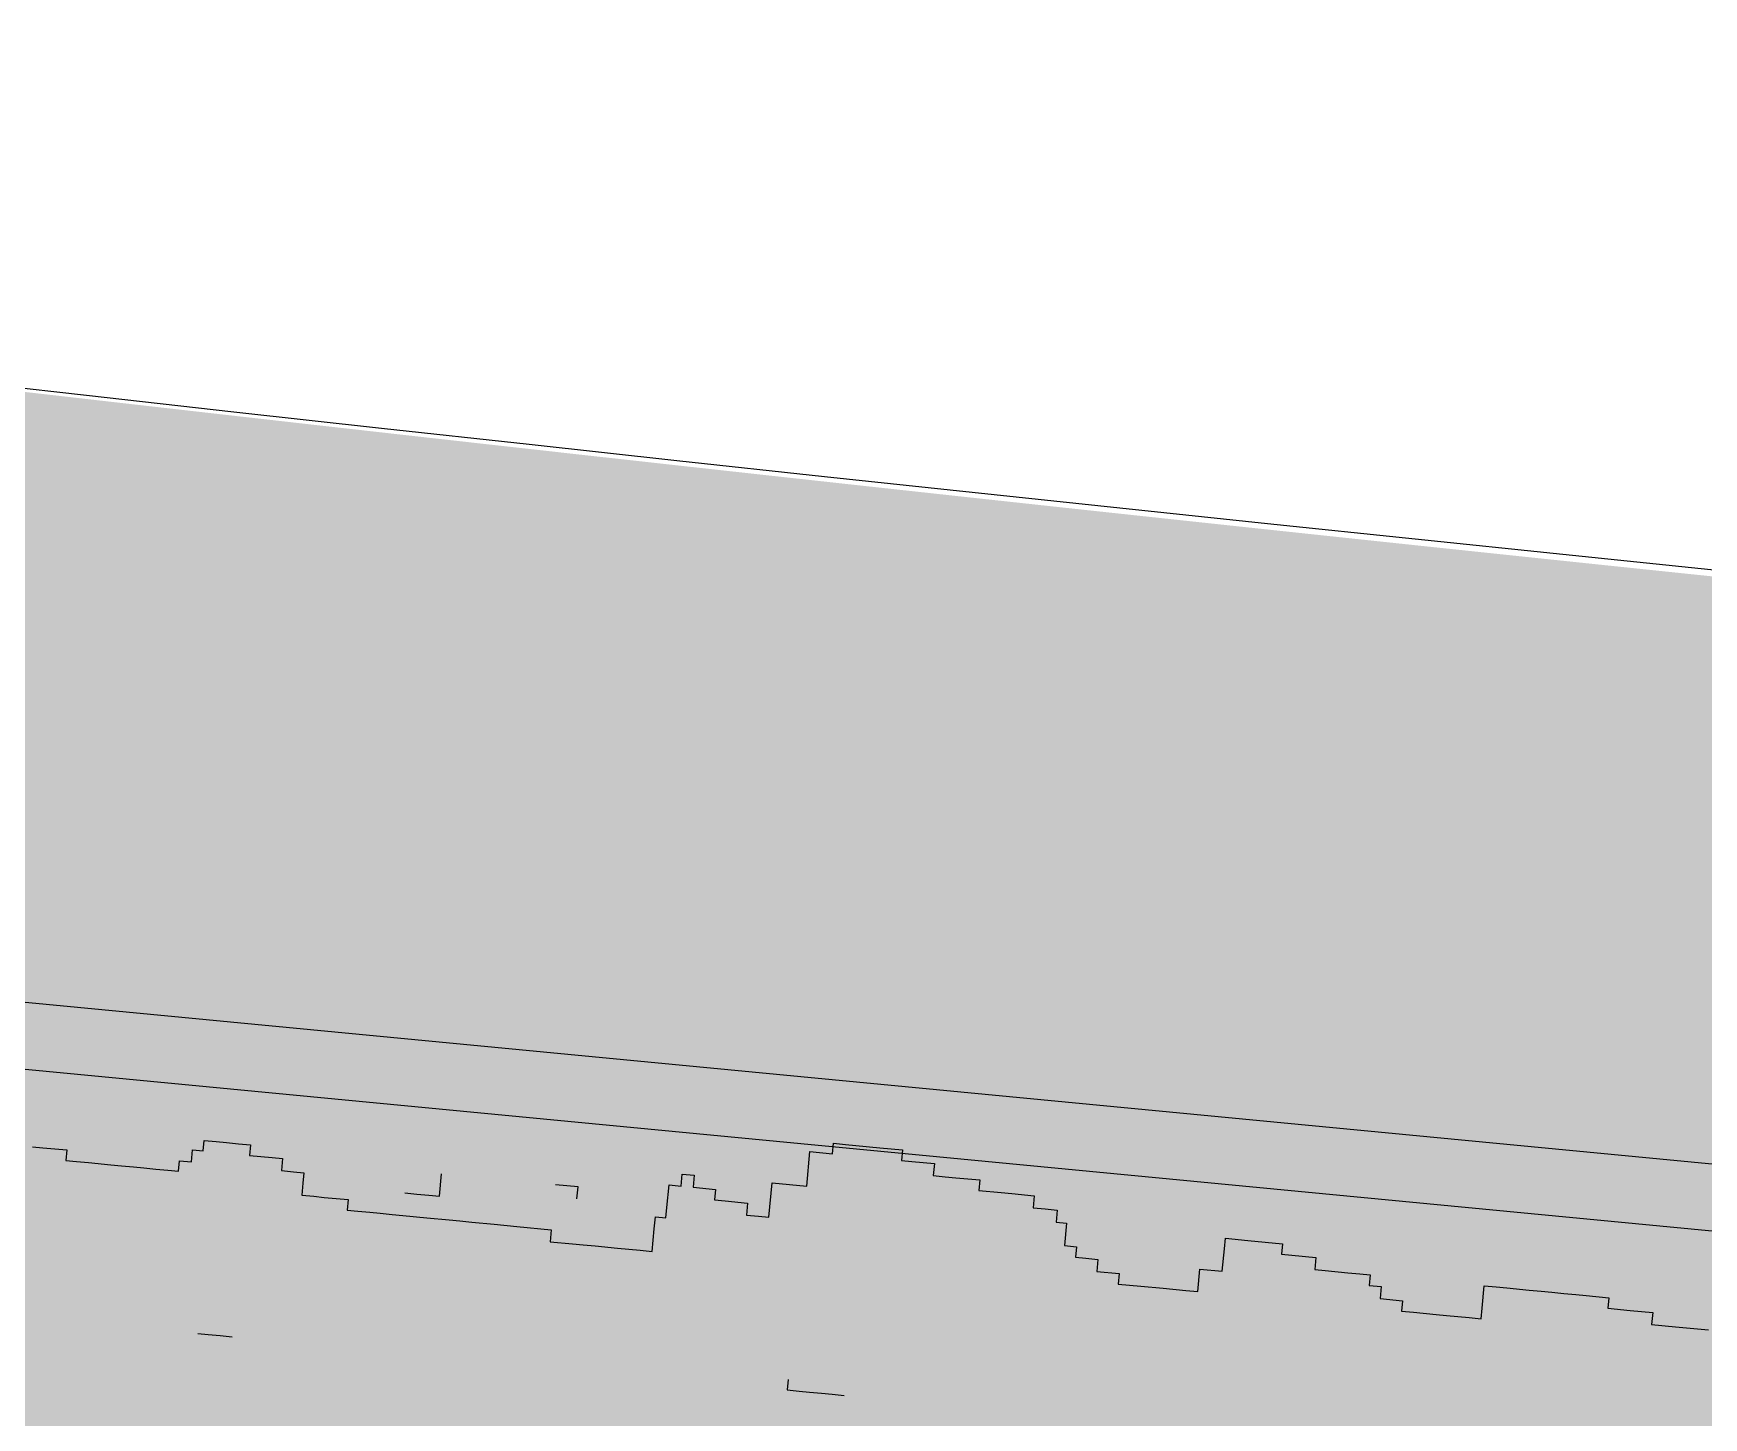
# Model space of a CAD drawing. Extents: x 302512 to 1034855, y -184136 to 410364.
# Drawn here: x 462850 to 468868, y -18896 to -13910 of the extents above; entities that cross this region are included whole.
import ezdxf

# ---------------------------------------------------------------- set-up
doc = ezdxf.new("R2010")
doc.units = 0
doc.header["$MEASUREMENT"] = 0
for name, color, linetype in [('WALL', 4, 'Continuous'), ('WZ', 2, 'Continuous'), ('总图线11', 41, 'Continuous'), ('环境', 8, 'Continuous')]:
    doc.layers.add(name, color=color, linetype=linetype)

# ---------------------------------------------------------------- blocks, each defined once
blk = doc.blocks.new('M_F21')
at = {"color": 3, "linetype": 'Continuous'}
for p, q in [((-577.3097208870659, 696.8926631554514), (-548.3571561404315, 696.8926631554514)), ((-577.3097208870659, 671.5761824130986), (-577.3097208870659, 696.8926631554514)), ((-548.3571561404315, 696.8926631554514), (-523.0236619871266, 696.8926631554514)), ((-548.3571561404315, 696.8926631554514), (-548.3571561404315, 696.8926631554514)), ((-523.0236619871266, 696.8926631554514), (-465.1185324938569, 696.8926631554514)), ((-523.0236619871266, 696.8926631554514), (-523.0236619871266, 696.8926631554514)), ((-465.1185324938569, 696.8926631554514), (-410.8324735939177, 696.8926631554514)), ((-465.1185324938569, 696.8926631554514), (-465.1185324938569, 696.8926631554514)), ((-410.8324735939177, 696.8926631554514), (-410.8324735939177, 671.5761824130986)), ((-631.595779787006, 671.5761824130986), (-577.3097208870659, 671.5761824130986)), ((-631.595779787006, 588.3934599739368), (-631.595779787006, 671.5761824130986)), ((-410.8324735939177, 671.5761824130986), (-385.4989794406129, 671.5761824130986)), ((-385.4989794406129, 671.5761824130986), (-331.2129205406727, 671.5761824130986)), ((-385.4989794406129, 671.5761824130986), (-385.4989794406129, 671.5761824130986)), ((-331.2129205406727, 671.5761824130986), (-331.2129205406727, 642.643061564695)), ((-331.2129205406727, 642.643061564695), (-302.2603557940383, 642.643061564695)), ((-302.2603557940383, 642.643061564695), (-276.9268616407335, 642.643061564695)), ((-302.2603557940383, 642.643061564695), (-302.2603557940383, 642.643061564695)), ((-276.9268616407335, 642.643061564695), (-219.0217321474638, 642.643061564695)), ((-276.9268616407335, 642.643061564695), (-276.9268616407335, 642.643061564695)), ((-219.0217321474638, 642.643061564695), (-219.0217321474638, 617.3265808223405)), ((-219.0217321474638, 617.3265808223405), (-164.7356732475246, 617.3265808223405)), ((-164.7356732475246, 617.3265808223405), (-139.4021790942197, 617.3265808223405)), ((-164.7356732475246, 617.3265808223405), (-164.7356732475246, 617.3265808223405)), ((-139.4021790942197, 617.3265808223405), (-85.11612019427957, 617.3265808223405)), ((-139.4021790942197, 617.3265808223405), (-139.4021790942197, 617.3265808223405)), ((-85.11612019427957, 617.3265808223405), (-85.11612019427957, 588.3934599739368)), ((-931.9786390333384, 588.3934599739368), (-903.026074286704, 588.3934599739368)), ((-931.9786390333384, 588.3934599739368), (-931.9786390333384, 588.3934599739368)), ((-931.9786390333384, 559.4603391255332), (-931.9786390333384, 588.3934599739368)), ((-903.026074286704, 588.3934599739368), (-903.026074286704, 559.4603391255332)), ((-903.026074286704, 588.3934599739368), (-903.026074286704, 588.3934599739368)), ((-714.8344034335796, 588.3934599739368), (-631.595779787006, 588.3934599739368)), ((-714.8344034335796, 505.210737534775), (-714.8344034335796, 588.3934599739368)), ((-85.11612019427957, 588.3934599739368), (-56.16355544764519, 588.3934599739368)), ((-56.16355544764519, 588.3934599739368), (-27.21099070101081, 588.3934599739368)), ((-56.16355544764519, 588.3934599739368), (-56.16355544764519, 588.3934599739368)), ((-27.21099070101081, 588.3934599739368), (-27.21099070101081, 559.4603391255332)), ((-27.21099070101081, 588.3934599739368), (-27.21099070101081, 588.3934599739368)), ((-2108.176581865364, 534.1438583831787), (-2082.843087712059, 534.1438583831787)), ((-2108.176581865364, 505.210737534775), (-2108.176581865364, 534.1438583831787)), ((-2082.843087712059, 559.4603391255332), (-2053.890522965425, 559.4603391255332)), ((-2082.843087712059, 559.4603391255332), (-2082.843087712059, 559.4603391255332)), ((-2082.843087712059, 534.1438583831787), (-2082.843087712059, 559.4603391255332)), ((-2082.843087712059, 534.1438583831787), (-2082.843087712059, 534.1438583831787)), ((-2053.890522965425, 559.4603391255332), (-2028.55702881212, 559.4603391255332)), ((-2053.890522965425, 559.4603391255332), (-2053.890522965425, 559.4603391255332)), ((-2028.55702881212, 559.4603391255332), (-1999.604464065485, 559.4603391255332)), ((-2028.55702881212, 559.4603391255332), (-2028.55702881212, 559.4603391255332)), ((-1999.604464065485, 559.4603391255332), (-1970.651899318851, 559.4603391255332)), ((-1999.604464065485, 559.4603391255332), (-1999.604464065485, 559.4603391255332)), ((-1970.651899318851, 559.4603391255332), (-1970.651899318851, 534.1438583831787)), ((-1970.651899318851, 534.1438583831787), (-1916.365840418911, 534.1438583831787)), ((-1916.365840418911, 534.1438583831787), (-1891.032346265605, 534.1438583831787)), ((-1916.365840418911, 534.1438583831787), (-1916.365840418911, 534.1438583831787)), ((-1891.032346265605, 534.1438583831787), (-1891.032346265605, 505.210737534775)), ((-1891.032346265605, 534.1438583831787), (-1891.032346265605, 534.1438583831787)), ((-1507.410863372699, 534.1438583831787), (-1507.410863372699, 534.1438583831787)), ((-1507.410863372699, 479.8942567924223), (-1507.410863372699, 534.1438583831787)), ((-1232.361498279671, 534.1438583831787), (-1232.361498279671, 534.1438583831787)), ((-1178.075439379732, 534.1438583831787), (-1232.361498279671, 534.1438583831787)), ((-1178.075439379732, 534.1438583831787), (-1178.075439379732, 534.1438583831787)), ((-1178.075439379732, 505.210737534775), (-1178.075439379732, 534.1438583831787)), ((-960.9312037799727, 559.4603391255332), (-931.9786390333384, 559.4603391255332)), ((-960.9312037799727, 505.210737534775), (-960.9312037799727, 559.4603391255332)), ((-903.026074286704, 559.4603391255332), (-848.7400153867638, 559.4603391255332)), ((-903.026074286704, 559.4603391255332), (-903.026074286704, 559.4603391255332)), ((-848.7400153867638, 559.4603391255332), (-848.7400153867638, 534.1438583831787)), ((-848.7400153867638, 534.1438583831787), (-823.406521233459, 534.1438583831787)), ((-823.406521233459, 534.1438583831787), (-769.1204623335198, 534.1438583831787)), ((-823.406521233459, 534.1438583831787), (-823.406521233459, 534.1438583831787)), ((-769.1204623335198, 534.1438583831787), (-769.1204623335198, 505.210737534775)), ((-27.21099070101081, 559.4603391255332), (-1.87749654770505, 559.4603391255332)), ((-27.21099070101081, 559.4603391255332), (-27.21099070101081, 559.4603391255332)), ((-1.87749654770505, 559.4603391255332), (-1.87749654770505, 505.210737534775)), ((381.7439863452018, 559.4603391255332), (436.0300452451411, 559.4603391255332)), ((381.7439863452018, 559.4603391255332), (381.7439863452018, 559.4603391255332)), ((381.7439863452018, 534.1438583831787), (381.7439863452018, 559.4603391255332)), ((381.7439863452018, 534.1438583831787), (381.7439863452018, 534.1438583831787)), ((381.7439863452018, 479.8942567924223), (381.7439863452018, 534.1438583831787)), ((436.0300452451411, 559.4603391255332), (519.2686688917165, 559.4603391255332)), ((436.0300452451411, 559.4603391255332), (436.0300452451411, 559.4603391255332)), ((519.2686688917165, 559.4603391255332), (519.2686688917165, 534.1438583831787)), ((519.2686688917165, 559.4603391255332), (519.2686688917165, 559.4603391255332)), ((519.2686688917165, 534.1438583831787), (544.6021630450196, 534.1438583831787)), ((519.2686688917165, 534.1438583831787), (519.2686688917165, 534.1438583831787)), ((544.6021630450196, 534.1438583831787), (602.5072925382883, 534.1438583831787)), ((544.6021630450196, 534.1438583831787), (544.6021630450196, 534.1438583831787)), ((602.5072925382883, 534.1438583831787), (602.5072925382883, 505.210737534775)), ((-2491.798064758272, 505.210737534775), (-2466.464570604966, 505.210737534775)), ((-2466.464570604966, 505.210737534775), (-2437.512005858332, 505.210737534775)), ((-2466.464570604966, 505.210737534775), (-2466.464570604966, 505.210737534775)), ((-2437.512005858332, 505.210737534775), (-2408.559441111697, 505.210737534775)), ((-2437.512005858332, 505.210737534775), (-2437.512005858332, 505.210737534775)), ((-2408.559441111697, 505.210737534775), (-2408.559441111697, 479.8942567924223)), ((-2137.129146611998, 505.210737534775), (-2108.176581865364, 505.210737534775)), ((-2137.129146611998, 479.8942567924223), (-2137.129146611998, 505.210737534775)), ((-1891.032346265605, 505.210737534775), (-1862.079781518971, 505.210737534775)), ((-1891.032346265605, 505.210737534775), (-1891.032346265605, 505.210737534775)), ((-1862.079781518971, 505.210737534775), (-1836.746287365666, 505.210737534775)), ((-1862.079781518971, 505.210737534775), (-1862.079781518971, 505.210737534775)), ((-1836.746287365666, 505.210737534775), (-1836.746287365666, 479.8942567924223)), ((-1836.746287365666, 505.210737534775), (-1836.746287365666, 505.210737534775)), ((-960.9312037799727, 505.210737534775), (-960.9312037799727, 505.210737534775)), ((-960.9312037799727, 479.8942567924223), (-960.9312037799727, 505.210737534775)), ((-769.1204623335198, 505.210737534775), (-740.1678975868845, 505.210737534775)), ((-740.1678975868845, 505.210737534775), (-714.8344034335796, 505.210737534775)), ((-740.1678975868845, 505.210737534775), (-740.1678975868845, 505.210737534775)), ((-714.8344034335796, 505.210737534775), (-714.8344034335796, 505.210737534775)), ((-1.87749654770505, 505.210737534775), (27.07506819892933, 505.210737534775)), ((-1.87749654770505, 505.210737534775), (-1.87749654770505, 505.210737534775)), ((27.07506819892933, 505.210737534775), (27.07506819892933, 479.8942567924223)), ((602.5072925382883, 505.210737534775), (627.840786691595, 505.210737534775)), ((627.840786691595, 505.210737534775), (682.1268455915342, 505.210737534775)), ((627.840786691595, 505.210737534775), (627.840786691595, 505.210737534775)), ((682.1268455915342, 505.210737534775), (711.0794103381686, 505.210737534775)), ((682.1268455915342, 505.210737534775), (682.1268455915342, 505.210737534775)), ((711.0794103381686, 505.210737534775), (736.4129044914735, 505.210737534775)), ((711.0794103381686, 505.210737534775), (711.0794103381686, 505.210737534775)), ((736.4129044914735, 505.210737534775), (736.4129044914735, 479.8942567924223)), ((1011.462269584503, 505.210737534775), (1040.414834331135, 505.210737534775)), ((1011.462269584503, 505.210737534775), (1011.462269584503, 505.210737534775)), ((1011.462269584503, 450.9611359440187), (1011.462269584503, 505.210737534775)), ((1040.414834331135, 505.210737534775), (1065.748328484442, 505.210737534775)), ((1040.414834331135, 505.210737534775), (1040.414834331135, 505.210737534775)), ((1065.748328484442, 505.210737534775), (1120.034387384381, 505.210737534775)), ((1065.748328484442, 505.210737534775), (1065.748328484442, 505.210737534775)), ((1120.034387384381, 505.210737534775), (1148.986952131016, 505.210737534775)), ((1120.034387384381, 505.210737534775), (1120.034387384381, 505.210737534775)), ((1148.986952131016, 505.210737534775), (1174.32044628432, 505.210737534775)), ((1148.986952131016, 505.210737534775), (1148.986952131016, 505.210737534775)), ((1174.32044628432, 505.210737534775), (1203.273011030955, 505.210737534775)), ((1174.32044628432, 505.210737534775), (1174.32044628432, 505.210737534775)), ((1203.273011030955, 505.210737534775), (1232.225575777589, 505.210737534775)), ((1203.273011030955, 505.210737534775), (1203.273011030955, 505.210737534775)), ((1232.225575777589, 505.210737534775), (1257.559069930896, 505.210737534775)), ((1232.225575777589, 505.210737534775), (1232.225575777589, 505.210737534775)), ((1257.559069930896, 505.210737534775), (1311.845128830835, 505.210737534775)), ((1257.559069930896, 505.210737534775), (1257.559069930896, 505.210737534775)), ((1311.845128830835, 505.210737534775), (1311.845128830835, 479.8942567924223)), ((-2408.559441111697, 479.8942567924223), (-2383.225946958391, 479.8942567924223)), ((-2383.225946958391, 479.8942567924223), (-2354.273382211757, 479.8942567924223)), ((-2383.225946958391, 479.8942567924223), (-2383.225946958391, 479.8942567924223)), ((-2354.273382211757, 479.8942567924223), (-2299.987323311818, 479.8942567924223)), ((-2354.273382211757, 479.8942567924223), (-2354.273382211757, 479.8942567924223)), ((-2299.987323311818, 479.8942567924223), (-2274.653829158513, 479.8942567924223)), ((-2299.987323311818, 479.8942567924223), (-2299.987323311818, 479.8942567924223)), ((-2274.653829158513, 479.8942567924223), (-2245.701264411879, 479.8942567924223)), ((-2274.653829158513, 479.8942567924223), (-2274.653829158513, 479.8942567924223)), ((-2245.701264411879, 479.8942567924223), (-2220.367770258573, 479.8942567924223)), ((-2245.701264411879, 479.8942567924223), (-2245.701264411879, 479.8942567924223)), ((-2220.367770258573, 479.8942567924223), (-2191.415205511938, 479.8942567924223)), ((-2220.367770258573, 479.8942567924223), (-2220.367770258573, 479.8942567924223)), ((-2191.415205511938, 479.8942567924223), (-2162.462640765304, 479.8942567924223)), ((-2191.415205511938, 479.8942567924223), (-2191.415205511938, 479.8942567924223)), ((-2162.462640765304, 479.8942567924223), (-2137.129146611998, 479.8942567924223)), ((-2162.462640765304, 479.8942567924223), (-2162.462640765304, 479.8942567924223)), ((-1836.746287365666, 479.8942567924223), (-1836.746287365666, 450.9611359440187)), ((-1836.746287365666, 479.8942567924223), (-1836.746287365666, 479.8942567924223)), ((-1836.746287365666, 450.9611359440187), (-1807.793722619032, 450.9611359440187)), ((-1836.746287365666, 450.9611359440187), (-1836.746287365666, 450.9611359440187)), ((-1807.793722619032, 450.9611359440187), (-1782.460228465727, 450.9611359440187)), ((-1807.793722619032, 450.9611359440187), (-1807.793722619032, 450.9611359440187)), ((-1782.460228465727, 450.9611359440187), (-1724.555098972458, 450.9611359440187)), ((-1782.460228465727, 450.9611359440187), (-1782.460228465727, 450.9611359440187)), ((-1724.555098972458, 450.9611359440187), (-1724.555098972458, 425.6446552016641)), ((-1590.649487019273, 479.8942567924223), (-1561.696922272638, 479.8942567924223)), ((-1561.696922272638, 479.8942567924223), (-1532.744357526004, 479.8942567924223)), ((-1561.696922272638, 479.8942567924223), (-1561.696922272638, 479.8942567924223)), ((-1532.744357526004, 479.8942567924223), (-1507.410863372699, 479.8942567924223)), ((-1532.744357526004, 479.8942567924223), (-1532.744357526004, 479.8942567924223)), ((-1507.410863372699, 479.8942567924223), (-1507.410863372699, 479.8942567924223)), ((-986.2646979332776, 479.8942567924223), (-960.9312037799727, 479.8942567924223)), ((-986.2646979332776, 450.9611359440187), (-986.2646979332776, 479.8942567924223)), ((-986.2646979332776, 450.9611359440187), (-986.2646979332776, 450.9611359440187)), ((-986.2646979332776, 396.7115343532605), (-986.2646979332776, 450.9611359440187)), ((27.07506819892933, 479.8942567924223), (52.40856235223328, 479.8942567924223)), ((52.40856235223328, 479.8942567924223), (81.36112709886947, 479.8942567924223)), ((52.40856235223328, 479.8942567924223), (52.40856235223328, 479.8942567924223)), ((81.36112709886947, 479.8942567924223), (81.36112709886947, 450.9611359440187)), ((81.36112709886947, 450.9611359440187), (135.6471859988087, 450.9611359440187)), ((135.6471859988087, 450.9611359440187), (135.6471859988087, 425.6446552016641)), ((327.4579274452626, 479.8942567924223), (381.7439863452018, 479.8942567924223)), ((327.4579274452626, 425.6446552016641), (327.4579274452626, 479.8942567924223)), ((736.4129044914735, 479.8942567924223), (765.3654692381097, 479.8942567924223)), ((765.3654692381097, 479.8942567924223), (765.3654692381097, 450.9611359440187)), ((765.3654692381097, 479.8942567924223), (765.3654692381097, 479.8942567924223)), ((765.3654692381097, 450.9611359440187), (819.6515281380489, 450.9611359440187)), ((765.3654692381097, 450.9611359440187), (765.3654692381097, 450.9611359440187)), ((819.6515281380489, 450.9611359440187), (819.6515281380489, 425.6446552016641)), ((1011.462269584503, 450.9611359440187), (1011.462269584503, 450.9611359440187)), ((1011.462269584503, 425.6446552016641), (1011.462269584503, 450.9611359440187)), ((1311.845128830835, 479.8942567924223), (1366.131187730774, 479.8942567924223)), ((1366.131187730774, 479.8942567924223), (1420.417246630714, 479.8942567924223)), ((1366.131187730774, 479.8942567924223), (1366.131187730774, 479.8942567924223)), ((1420.417246630714, 479.8942567924223), (1420.417246630714, 450.9611359440187)), ((1420.417246630714, 450.9611359440187), (1478.322376123982, 450.9611359440187)), ((1478.322376123982, 450.9611359440187), (1557.941929177228, 450.9611359440187)), ((1478.322376123982, 450.9611359440187), (1478.322376123982, 450.9611359440187)), ((-1724.555098972458, 425.6446552016641), (-1699.221604819152, 425.6446552016641)), ((-1699.221604819152, 425.6446552016641), (-1670.269040072518, 425.6446552016641)), ((-1699.221604819152, 425.6446552016641), (-1699.221604819152, 425.6446552016641)), ((-1670.269040072518, 425.6446552016641), (-1644.935545919212, 425.6446552016641)), ((-1670.269040072518, 425.6446552016641), (-1670.269040072518, 425.6446552016641)), ((-1644.935545919212, 425.6446552016641), (-1615.982981172578, 425.6446552016641)), ((-1644.935545919212, 425.6446552016641), (-1644.935545919212, 425.6446552016641)), ((-1615.982981172578, 425.6446552016641), (-1590.649487019273, 425.6446552016641)), ((-1615.982981172578, 425.6446552016641), (-1615.982981172578, 425.6446552016641)), ((-1590.649487019273, 425.6446552016641), (-1532.744357526004, 425.6446552016641)), ((-1590.649487019273, 425.6446552016641), (-1590.649487019273, 425.6446552016641)), ((-1532.744357526004, 425.6446552016641), (-1478.458298626064, 425.6446552016641)), ((-1532.744357526004, 425.6446552016641), (-1532.744357526004, 425.6446552016641)), ((-1478.458298626064, 425.6446552016641), (-1453.124804472759, 425.6446552016641)), ((-1478.458298626064, 425.6446552016641), (-1478.458298626064, 425.6446552016641)), ((-1453.124804472759, 425.6446552016641), (-1424.172239726125, 425.6446552016641)), ((-1453.124804472759, 425.6446552016641), (-1453.124804472759, 425.6446552016641)), ((-1424.172239726125, 425.6446552016641), (-1369.886180826185, 425.6446552016641)), ((-1424.172239726125, 425.6446552016641), (-1424.172239726125, 425.6446552016641)), ((-1369.886180826185, 425.6446552016641), (-1315.600121926245, 425.6446552016641)), ((-1369.886180826185, 425.6446552016641), (-1369.886180826185, 425.6446552016641)), ((-1315.600121926245, 425.6446552016641), (-1232.361498279671, 425.6446552016641)), ((-1315.600121926245, 425.6446552016641), (-1315.600121926245, 425.6446552016641)), ((-1232.361498279671, 425.6446552016641), (-1232.361498279671, 396.7115343532605)), ((135.6471859988087, 425.6446552016641), (189.9332448987479, 425.6446552016641)), ((189.9332448987479, 425.6446552016641), (244.2193037986872, 425.6446552016641)), ((189.9332448987479, 425.6446552016641), (189.9332448987479, 425.6446552016641)), ((244.2193037986872, 425.6446552016641), (298.5053626986264, 425.6446552016641)), ((244.2193037986872, 425.6446552016641), (244.2193037986872, 425.6446552016641)), ((298.5053626986264, 425.6446552016641), (327.4579274452626, 425.6446552016641)), ((298.5053626986264, 425.6446552016641), (298.5053626986264, 425.6446552016641)), ((327.4579274452626, 425.6446552016641), (327.4579274452626, 425.6446552016641)), ((819.6515281380489, 425.6446552016641), (848.6040928846814, 425.6446552016641)), ((848.6040928846814, 425.6446552016641), (902.8901517846225, 425.6446552016641)), ((848.6040928846814, 425.6446552016641), (848.6040928846814, 425.6446552016641)), ((902.8901517846225, 425.6446552016641), (928.2236459379274, 425.6446552016641)), ((902.8901517846225, 425.6446552016641), (902.8901517846225, 425.6446552016641)), ((928.2236459379274, 425.6446552016641), (982.5097048378666, 425.6446552016641)), ((928.2236459379274, 425.6446552016641), (928.2236459379274, 425.6446552016641)), ((982.5097048378666, 425.6446552016641), (1011.462269584503, 425.6446552016641)), ((982.5097048378666, 425.6446552016641), (982.5097048378666, 425.6446552016641)), ((1011.462269584503, 425.6446552016641), (1011.462269584503, 425.6446552016641)), ((-1232.361498279671, 396.7115343532605), (-1178.075439379732, 396.7115343532605)), ((-1178.075439379732, 396.7115343532605), (-1152.741945226427, 396.7115343532605)), ((-1178.075439379732, 396.7115343532605), (-1178.075439379732, 396.7115343532605)), ((-1152.741945226427, 396.7115343532605), (-1123.789380479792, 396.7115343532605)), ((-1152.741945226427, 396.7115343532605), (-1152.741945226427, 396.7115343532605)), ((-1123.789380479792, 396.7115343532605), (-1069.503321579852, 396.7115343532605)), ((-1123.789380479792, 396.7115343532605), (-1123.789380479792, 396.7115343532605)), ((-1069.503321579852, 396.7115343532605), (-1015.217262679913, 396.7115343532605)), ((-1069.503321579852, 396.7115343532605), (-1069.503321579852, 396.7115343532605)), ((-1015.217262679913, 396.7115343532605), (-986.2646979332776, 396.7115343532605)), ((-1015.217262679913, 396.7115343532605), (-1015.217262679913, 396.7115343532605)), ((-631.595779787006, 121.8468862934224), (-631.595779787006, 96.53040555106963)), ((-2053.890522965425, 96.53040555106963), (-2028.55702881212, 96.53040555106963)), ((-2028.55702881212, 96.53040555106963), (-1999.604464065485, 96.53040555106963)), ((-2028.55702881212, 96.53040555106963), (-2028.55702881212, 96.53040555106963)), ((-1999.604464065485, 96.53040555106963), (-1970.651899318851, 96.53040555106963)), ((-1999.604464065485, 96.53040555106963), (-1999.604464065485, 96.53040555106963)), ((-1970.651899318851, 96.53040555106963), (-1970.651899318851, 96.53040555106963)), ((-631.595779787006, 96.53040555106963), (-602.6432150403707, 96.53040555106963)), ((-631.595779787006, 96.53040555106963), (-631.595779787006, 96.53040555106963)), ((-602.6432150403707, 96.53040555106963), (-577.3097208870659, 96.53040555106963)), ((-602.6432150403707, 96.53040555106963), (-602.6432150403707, 96.53040555106963)), ((-577.3097208870659, 96.53040555106963), (-548.3571561404315, 96.53040555106963)), ((-577.3097208870659, 96.53040555106963), (-577.3097208870659, 96.53040555106963)), ((-548.3571561404315, 96.53040555106963), (-523.0236619871266, 96.53040555106963)), ((-548.3571561404315, 96.53040555106963), (-548.3571561404315, 96.53040555106963)), ((-523.0236619871266, 96.53040555106963), (-494.0710972404913, 96.53040555106963)), ((-523.0236619871266, 96.53040555106963), (-523.0236619871266, 96.53040555106963)), ((-494.0710972404913, 96.53040555106963), (-494.0710972404913, 96.53040555106963))]:
    blk.add_line(p, q, dxfattribs=at)
at = {"width": 0.8, "flags": 9}
for tag in ['YSIZE', 'XSIZE']:
    blk.add_attdef(tag, (0, 0), '', height=0.5, dxfattribs=at)

msp = doc.modelspace()

# ---------------------------------------------------------------- hatches: boundary and pattern name
at = {"linetype": 'ByBlock', "lineweight": 5}
h = msp.add_hatch(color=256, dxfattribs=at)
h.paths.add_polyline_path([(449237.8332280766, -10247.49772148626), (447442.2985553395, -10200.03156494396), (447475.0090455662, -8962.66955118673), (449270.5437183033, -9010.13570772903)], flags=16)
h.paths.add_polyline_path([(446474.5732798229, -11002.26743065612), (448197.9207322251, -14686.67290019291), (450305.0522746693, -11103.52869772213)], flags=17)
edge = h.paths.add_edge_path()
edge.add_line((499629.4636816632, -17475.1051760246), (302511.8760555636, -12264.17027913826))
edge.add_line((449253.6531622063, -8001.501545720268), (445943.9728309761, -133199.0362653066))
at = {"layer": '环境'}
h = msp.add_hatch(dxfattribs=at)
h.set_pattern_fill('ANGLE,_O', color=256, scale=3000)
h.set_pattern_definition([(0, (-609984.0939585507, -119640.7769003473), (0, 825.0000000000001), [600, -225]), (90, (-609984.0939585507, -119640.7769003473), (-825.0000000000001, 5.051501209517306e-14), [600, -225])])
edge = h.paths.add_edge_path()
edge.add_arc((456452.5202698254, -20483.03600952902), 5999.999999882882, 82.90610739022549, 136.7172286932041, ccw=False)
edge.add_arc((529230.5564035431, 564349.7677956127), 583343.7460008563, 262.9064421242585, 271.3139044814773)
edge.add_arc((556282.2267406606, -32330.84227312566), 19209.61674449953, 135.390996447, 143.8505578282533)
edge.add_arc((523139.7908070374, 498264.9605886798), 519563.4119421407, 267.02239156334633, 271.9446668256243, ccw=False)
edge.add_line((496150.7153754483, -20596.9948833962), (452084.6465785343, -16369.43911441136))
edge = h.paths.add_edge_path()
edge.add_arc((557649.2972619648, -28887.4074915247), 12195.37604413375, 122.3331244259789, 138.4177400750413, ccw=False)
edge.add_line((551126.7109780756, -18582.89076209709), (563157.0100887832, -18006.58508349324))
edge.add_arc((576761.7066860453, 6333.997658741195), 27884.61471376488, 240.7978392002225, 252.5319908396245)
edge.add_arc((-697884.8105419346, 47187662.48797935), 47224907.05095948, 271.5129119605803, 271.53649819632426, ccw=False)
edge.add_line((548957.8885803409, -20781.98179117788), (548527.1118179576, -20793.40171051768))
edge = h.paths.add_edge_path()
edge.add_line((626586.9758837472, -14296.28622386651), (626866.4842934804, -14065.55741847632))
edge.add_arc((622239.3367429655, -17885.17854441365), 5999.99999999521, 39.53901633858169, 100.4383675919696)
edge.add_arc((577050.392796655, 207323.149270234), 223698.033626444, 274.291430304433, 281.3702984552263, ccw=False)
edge.add_arc((576761.7066861086, 6333.997658622451), 27884.61471362988, 294.3952189639236, 307.6369724271134, ccw=False)
edge.add_arc((-3202813.969650181, 30587041.36929663), 30840004.67889177, 277.0611024603429, 277.11889753257)
edge.add_line((619149.7247513805, -15221.32666661206), (626586.9758837472, -14296.28622386654))

# ---------------------------------------------------------------- linework, layer by layer
at = {"layer": 'WALL'}
msp.add_line((451040.8254242192, -16269.29829715239), (496150.7153754483, -20596.9948833962), dxfattribs=at)
at = {"layer": 'WZ'}
msp.add_arc((530889.9137620254, 589905.7108593327), 608910.863788416, 263.0484554081289, 275.9291569592512, dxfattribs=at)
at = {"layer": '总图线11'}
msp.add_line((451256.8089376937, -16531.12098876433), (496134.8395282279, -20836.57373974519), dxfattribs=at)

# ---------------------------------------------------------------- block references
at = {"xscale": 1.5, "yscale": 1.5, "zscale": 1.5, "rotation": 354.526820015691}
msp.add_blockref('M_F21', (466495.1314985327, -19031.06725956185), dxfattribs=at)

doc.saveas('drawing.dxf')
